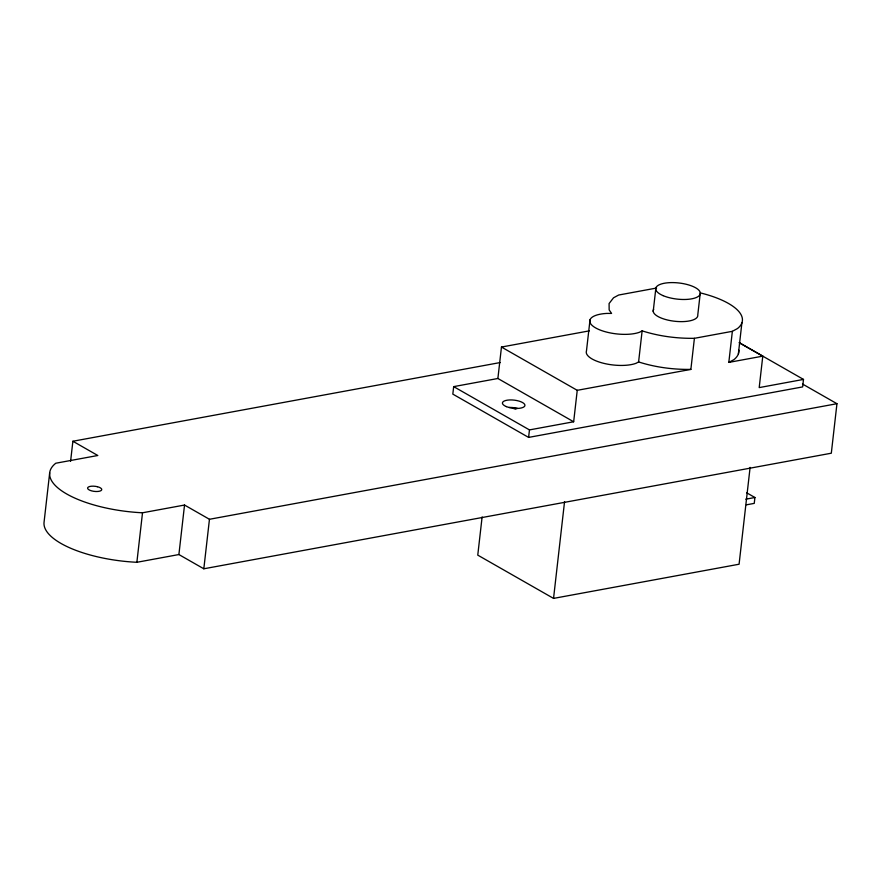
<?xml version="1.0" encoding="UTF-8"?>
<svg xmlns="http://www.w3.org/2000/svg" width="881" height="881" viewBox="0 0 881 881"><rect width="100%" height="100%" fill="white"/><g stroke="black" fill="none" stroke-linecap="round" stroke-linejoin="round"><path stroke-width="1.32" d="M49.688 472.789L44.05 522.29A82.142 29.712 6.5 0 0 136.874 562.287L178.898 554.545L203.819 568.785L831.312 453.208L836.95 403.707L802.503 384.028M70.59 461.325L72.881 441.249L500.221 362.543M136.874 562.287L142.513 512.786L184.536 505.044L209.458 519.283L836.95 403.707M178.898 554.545L184.536 505.044M203.819 568.785L209.458 519.283M497.886 378.489L501.465 347.048L577.242 390.316L573.663 421.768L497.886 378.489L453.682 386.627L452.823 394.115L528.6 437.405L802.635 386.913L803.494 379.414L739.555 342.885M482.116 516.927L477.766 555.129L553.543 598.397L739.082 564.225L750.105 467.382M528.6 437.405L529.459 429.906L453.682 386.627M553.543 598.397L564.567 501.553M590.017 319.847L586.471 350.924A27.939 10.098 6.5 0 0 603.507 363.28A27.939 10.098 6.5 0 0 636.148 363.258L638.593 361.937C655.42 367.311 673.227 369.646 690.869 369.392L694.404 338.315L732.364 331.322L737.452 328.569A67.319 24.338 6.5 0 0 700.847 293.032M638.593 361.937L642.128 330.86C658.955 336.223 676.762 338.568 694.404 338.315M653.206 311.411L655.728 289.276M700.296 292.8L697.774 314.946A22.443 8.116 6.5 0 1 673.778 321.147A22.443 8.116 6.5 0 1 653.658 309.341M803.494 379.414L759.202 387.596L762.781 356.144L728.818 362.399L732.364 331.322M738.366 353.909L741.901 322.831M746.681 492.798L754.918 497.501L754.246 503.381L746.405 504.824M642.128 330.86L639.683 332.181A27.939 10.098 6.5 0 1 595.6 327.897A27.939 10.098 6.5 0 1 606.833 313.416L611.59 313.416L609.156 309.925L609.09 303.527L613.539 297.789L618.627 295.036L656.576 288.043M728.818 362.399L733.917 359.646A67.319 24.338 6.5 0 0 738.873 350.12M501.465 347.048L589.389 330.849M577.242 390.316L690.869 369.392M529.459 429.906L573.663 421.768M745.778 499.186L754.918 497.501M739.104 342.621L762.781 356.144M72.881 441.249L97.802 455.499L55.789 463.23A82.142 29.712 6.5 0 0 66.714 493.988A82.142 29.712 6.5 0 0 142.513 512.786M513.843 408.707A8.546 3.095 6.5 0 1 515.991 409.114M508.976 407.44A11.332 4.097 6.5 0 1 517.599 408.432M97.351 486.708L95.566 486.356A7.125 2.577 6.5 0 0 87.637 487.81A7.125 2.577 6.5 0 0 93.771 491.323A7.125 2.577 6.5 0 0 101.7 489.858L101.689 489.186A7.125 2.577 6.5 0 0 97.351 486.708M506.421 406.626A11.332 4.097 6.5 0 0 524.768 406.009A11.332 4.097 6.5 0 0 509.835 399.941A11.332 4.097 6.5 0 0 506.421 406.626M663.107 295.642A22.443 8.116 6.5 0 0 699.844 294.882A22.443 8.116 6.5 0 0 671.091 282.603A22.443 8.116 6.5 0 0 663.107 295.642"/></g></svg>
